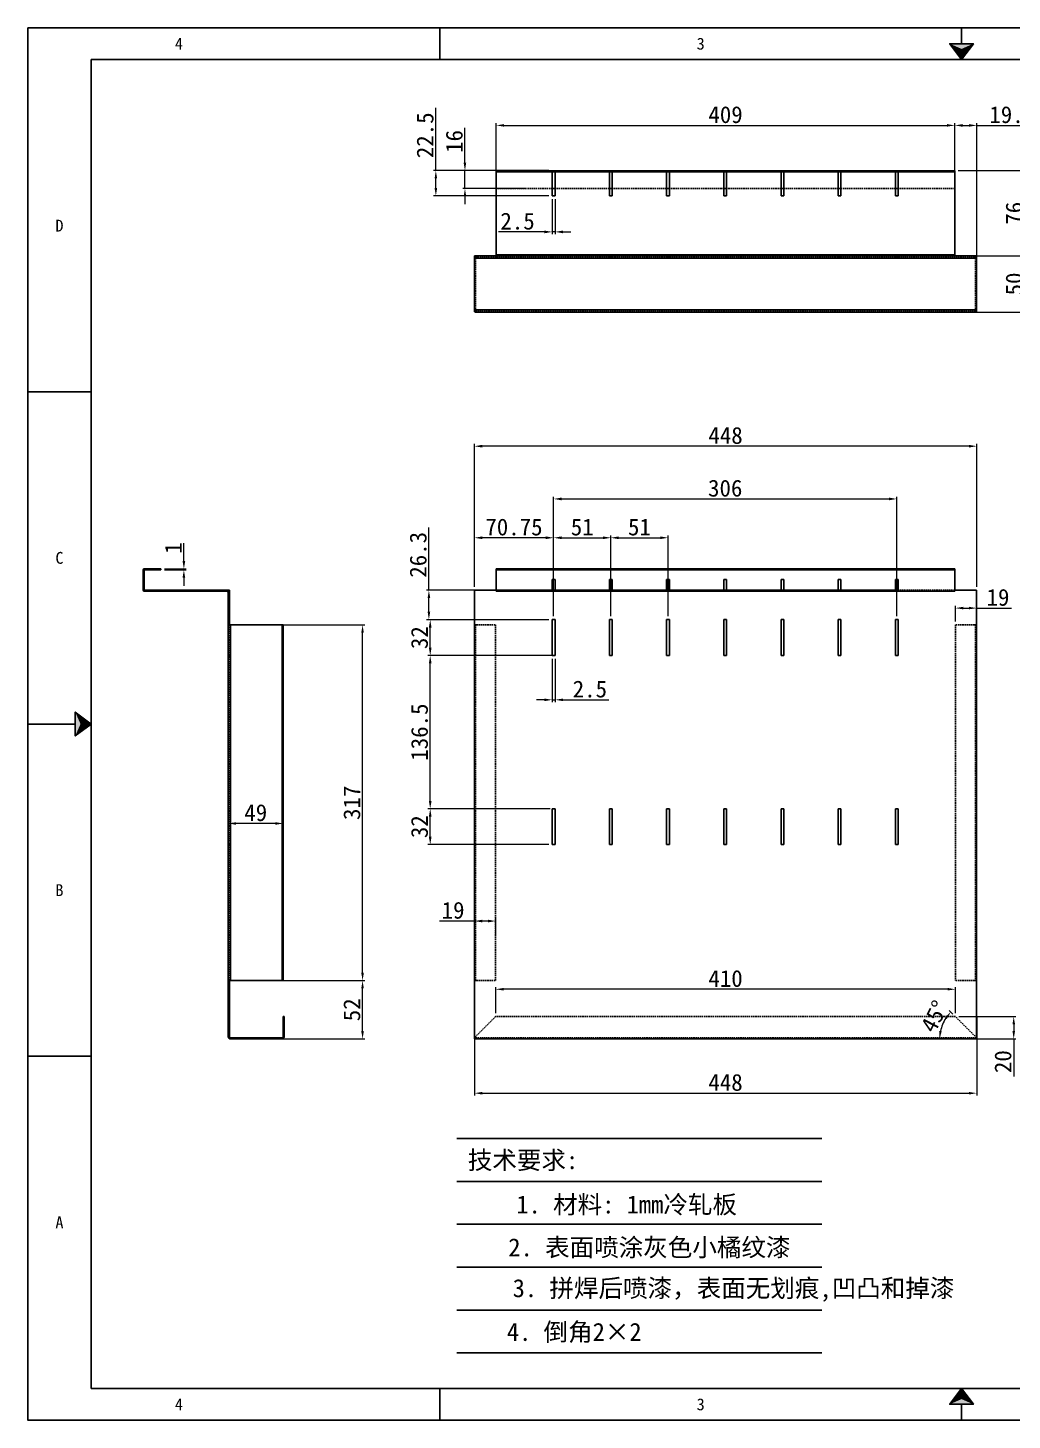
# Model space of a CAD drawing. Header units: millimetres. Extents: x 13106 to 40242, y 18888 to 28426.
# Drawn here: x 28563 to 29441, y 22128 to 23369 of the extents above; entities that cross this region are included whole.
import ezdxf
from ezdxf.enums import TextEntityAlignment as Align

# ---------------------------------------------------------------- set-up
doc = ezdxf.new("R2010")
doc.units = ezdxf.units.MM
doc.header["$PDSIZE"] = -1
doc.linetypes.add('DOT', pattern=[0.25, 0, -0.25])
doc.linetypes.add('HIDDEN', pattern=[1.905, 1.27, -0.635])
doc.layers.add('DEFAULT_2', color=8, linetype='HIDDEN')
doc.layers.add('print', color=30, linetype='Continuous')
doc.layers.add('dim', color=2, linetype='Continuous', lineweight=9)
doc.styles.add('Dartop', font='')
doc.styles.add('HZ', font='')
doc.styles.get('Dartop').set_extended_font_data('FangSong_GB2312')
doc.styles.get('HZ').set_extended_font_data('SimSun')
doc.dimstyles.new('3', dxfattribs={"dimtxt": 15, "dimasz": 7, "dimexe": 2, "dimexo": 3, "dimgap": 2, "dimtad": 1, "dimzin": 9, "dimdsep": 46, "dimtxsty": 'Standard', "dimcen": 1, "dimadec": 1, "dimazin": 2, "dimtfac": 0.5, "dimtmove": 0, "dimatfit": 3, "dimfxl": 0, "dimtolj": 1, "dimlwd": 9, "dimlwe": 9, "dimarcsym": 0})

# ---------------------------------------------------------------- blocks, each defined once
blk = doc.blocks.new('*D167')
at = {"layer": 'Defpoints', "color": 0, "lineweight": 9, "transparency": 16777216}
for p in [(29409.2, 22851.5), (29390.2, 22836.5), (29409.2, 22836.5)]:
    blk.add_point(p, dxfattribs=at)
at = {"layer": 'dim', "color": 0, "lineweight": 9, "transparency": 16777216}
for p, q in [((29390.2, 22839.5), (29390.2, 22853.5)), ((29397.2, 22851.5), (29402.2, 22851.5)), ((29409.2, 22839.5), (29409.2, 22853.5)), ((29409.2, 22851.5), (29440.2, 22851.5))]:
    blk.add_line(p, q, dxfattribs=at)
for points in [[(29397.2, 22852.7), (29397.2, 22850.4), (29390.2, 22851.5)], [(29402.2, 22852.7), (29402.2, 22850.4), (29409.2, 22851.5)]]:
    blk.add_solid(points, dxfattribs=at)
at = {"layer": 'dim', "color": 0, "lineweight": 9, "transparency": 16777216, "insert": (29428.2, 22861), "char_height": 15, "attachment_point": 5}
blk.add_mtext('\\A1;19', dxfattribs=at)
blk = doc.blocks.new('*D176')
at = {"layer": 'Defpoints', "color": 0, "lineweight": 9, "transparency": 16777216}
for p in [(29390.2, 22487.5), (29392.4, 22467.5), (29442.2, 22467.5)]:
    blk.add_point(p, dxfattribs=at)
at = {"layer": 'dim', "color": 0, "lineweight": 9, "transparency": 16777216}
for p, q in [((29393.2, 22487.5), (29444.2, 22487.5)), ((29442.2, 22480.5), (29442.2, 22474.5)), ((29395.4, 22467.5), (29444.2, 22467.5)), ((29442.2, 22467.5), (29442.2, 22434))]:
    blk.add_line(p, q, dxfattribs=at)
for points in [[(29441.1, 22480.5), (29443.4, 22480.5), (29442.2, 22487.5)], [(29441.1, 22474.5), (29443.4, 22474.5), (29442.2, 22467.5)]]:
    blk.add_solid(points, dxfattribs=at)
at = {"layer": 'dim', "color": 0, "lineweight": 9, "transparency": 16777216, "insert": (29432.7, 22447.3), "char_height": 15, "attachment_point": 5, "rotation": 90}
blk.add_mtext('\\A1;20', dxfattribs=at)
blk = doc.blocks.new('*D177')
at = {"layer": 'Defpoints', "color": 0, "lineweight": 9, "transparency": 16777216}
for p in [(28980.2, 22511.8), (28980.2, 22487.5), (29390.2, 22487.5)]:
    blk.add_point(p, dxfattribs=at)
at = {"layer": 'dim', "color": 0, "lineweight": 9, "transparency": 16777216}
for p, q in [((28980.2, 22490.5), (28980.2, 22513.8)), ((29383.2, 22511.8), (28987.2, 22511.8)), ((29390.2, 22490.5), (29390.2, 22513.8))]:
    blk.add_line(p, q, dxfattribs=at)
for points in [[(28987.2, 22513), (28987.2, 22510.7), (28980.2, 22511.8)], [(29383.2, 22513), (29383.2, 22510.7), (29390.2, 22511.8)]]:
    blk.add_solid(points, dxfattribs=at)
at = {"layer": 'dim', "color": 0, "lineweight": 9, "transparency": 16777216, "insert": (29185.2, 22521.3), "char_height": 15, "attachment_point": 5}
blk.add_mtext('\\A1;410', dxfattribs=at)
blk = doc.blocks.new('*D178')
at = {"layer": 'Defpoints', "color": 0, "lineweight": 9, "transparency": 16777216}
for p in [(29399.1, 23165.4), (29399.1, 23115.4), (29452.1, 23115.4)]:
    blk.add_point(p, dxfattribs=at)
at = {"layer": 'dim', "color": 0, "lineweight": 9, "transparency": 16777216}
for p, q in [((29402.1, 23165.4), (29454.1, 23165.4)), ((29452.1, 23158.4), (29452.1, 23122.4)), ((29402.1, 23115.4), (29454.1, 23115.4))]:
    blk.add_line(p, q, dxfattribs=at)
for points in [[(29450.9, 23158.4), (29453.3, 23158.4), (29452.1, 23165.4)], [(29450.9, 23122.4), (29453.3, 23122.4), (29452.1, 23115.4)]]:
    blk.add_solid(points, dxfattribs=at)
at = {"layer": 'dim', "color": 0, "lineweight": 9, "transparency": 16777216, "insert": (29442.6, 23140.4), "char_height": 15, "attachment_point": 5, "rotation": 90}
blk.add_mtext('\\A1;50', dxfattribs=at)
blk = doc.blocks.new('*D179')
at = {"layer": 'Defpoints', "color": 0, "lineweight": 9, "transparency": 16777216}
for p in [(29389.7, 23241.4), (29452.1, 23241.4), (29402.1, 23165.4)]:
    blk.add_point(p, dxfattribs=at)
at = {"layer": 'dim', "color": 0, "lineweight": 9, "transparency": 16777216}
for p, q in [((29392.7, 23241.4), (29454.1, 23241.4)), ((29452.1, 23172.4), (29452.1, 23234.4)), ((29405.1, 23165.4), (29454.1, 23165.4))]:
    blk.add_line(p, q, dxfattribs=at)
for points in [[(29450.9, 23234.4), (29453.3, 23234.4), (29452.1, 23241.4)], [(29450.9, 23172.4), (29453.3, 23172.4), (29452.1, 23165.4)]]:
    blk.add_solid(points, dxfattribs=at)
at = {"layer": 'dim', "color": 0, "lineweight": 9, "transparency": 16777216, "insert": (29442.6, 23203.4), "char_height": 15, "attachment_point": 5, "rotation": 90}
blk.add_mtext('\\A1;76', dxfattribs=at)
blk = doc.blocks.new('*D180')
at = {"layer": 'Defpoints', "color": 0, "lineweight": 9, "transparency": 16777216}
for p in [(28926.8, 23241.4), (29030.7, 23241.4), (29030.7, 23218.9)]:
    blk.add_point(p, dxfattribs=at)
at = {"layer": 'dim', "color": 0, "lineweight": 9, "transparency": 16777216}
for p, q in [((28926.8, 23241.4), (28926.8, 23297.4)), ((29027.7, 23241.4), (28924.8, 23241.4)), ((28926.8, 23225.9), (28926.8, 23234.4)), ((29027.7, 23218.9), (28924.8, 23218.9))]:
    blk.add_line(p, q, dxfattribs=at)
for points in [[(28925.7, 23234.4), (28928, 23234.4), (28926.8, 23241.4)], [(28925.7, 23225.9), (28928, 23225.9), (28926.8, 23218.9)]]:
    blk.add_solid(points, dxfattribs=at)
at = {"layer": 'dim', "color": 0, "lineweight": 9, "transparency": 16777216, "insert": (28917.3, 23272.9), "char_height": 15, "attachment_point": 5, "rotation": 90}
blk.add_mtext('\\A1;22.5', dxfattribs=at)
blk = doc.blocks.new('*D181')
at = {"layer": 'Defpoints', "color": 0, "lineweight": 9, "transparency": 16777216}
for p in [(28961.2, 22490.9), (29409.2, 22490.9), (29409.2, 22419.2)]:
    blk.add_point(p, dxfattribs=at)
at = {"layer": 'dim', "color": 0, "lineweight": 9, "transparency": 16777216}
for p, q in [((28961.2, 22487.9), (28961.2, 22417.2)), ((29409.2, 22487.9), (29409.2, 22417.2)), ((28968.2, 22419.2), (29402.2, 22419.2))]:
    blk.add_line(p, q, dxfattribs=at)
for points in [[(28968.2, 22420.3), (28968.2, 22418), (28961.2, 22419.2)], [(29402.2, 22420.3), (29402.2, 22418), (29409.2, 22419.2)]]:
    blk.add_solid(points, dxfattribs=at)
at = {"layer": 'dim', "color": 0, "lineweight": 9, "transparency": 16777216, "insert": (29185.2, 22428.7), "char_height": 15, "attachment_point": 5}
blk.add_mtext('\\A1;448', dxfattribs=at)
blk = doc.blocks.new('*D182')
at = {"layer": 'Defpoints', "color": 0, "lineweight": 9, "transparency": 16777216}
for p in [(28961.2, 22914.2), (28961.2, 22867.5), (29031.9, 22841.2)]:
    blk.add_point(p, dxfattribs=at)
at = {"layer": 'dim', "color": 0, "lineweight": 9, "transparency": 16777216}
for p, q in [((28961.2, 22870.5), (28961.2, 22916.2)), ((29024.9, 22914.2), (28968.2, 22914.2)), ((29031.9, 22844.2), (29031.9, 22916.2))]:
    blk.add_line(p, q, dxfattribs=at)
for points in [[(28968.2, 22915.4), (28968.2, 22913), (28961.2, 22914.2)], [(29024.9, 22915.4), (29024.9, 22913), (29031.9, 22914.2)]]:
    blk.add_solid(points, dxfattribs=at)
at = {"layer": 'dim', "color": 0, "lineweight": 9, "transparency": 16777216, "insert": (28996.5, 22923.7), "char_height": 15, "attachment_point": 5}
blk.add_mtext('\\A1;70.75', dxfattribs=at)
blk = doc.blocks.new('*D183')
at = {"layer": 'Defpoints', "color": 0, "lineweight": 9, "transparency": 16777216}
for p in [(29389.7, 23281.7), (28980.7, 23195.9), (29389.7, 23195.9)]:
    blk.add_point(p, dxfattribs=at)
at = {"layer": 'dim', "color": 0, "lineweight": 9, "transparency": 16777216}
for p, q in [((28980.7, 23198.9), (28980.7, 23283.7)), ((28987.7, 23281.7), (29382.7, 23281.7)), ((29389.7, 23198.9), (29389.7, 23283.7))]:
    blk.add_line(p, q, dxfattribs=at)
for points in [[(28987.7, 23282.9), (28987.7, 23280.6), (28980.7, 23281.7)], [(29382.7, 23282.9), (29382.7, 23280.6), (29389.7, 23281.7)]]:
    blk.add_solid(points, dxfattribs=at)
at = {"layer": 'dim', "color": 0, "lineweight": 9, "transparency": 16777216, "insert": (29185.2, 23291.2), "char_height": 15, "attachment_point": 5}
blk.add_mtext('\\A1;409', dxfattribs=at)
blk = doc.blocks.new('*D184')
at = {"layer": 'Defpoints', "color": 0, "lineweight": 9, "transparency": 16777216}
for p in [(29389.7, 23281.7), (29389.7, 23259), (29409.2, 23160.7)]:
    blk.add_point(p, dxfattribs=at)
at = {"layer": 'dim', "color": 0, "lineweight": 9, "transparency": 16777216}
for p, q in [((29389.7, 23262), (29389.7, 23283.7)), ((29396.7, 23281.7), (29402.2, 23281.7)), ((29409.2, 23163.7), (29409.2, 23283.7)), ((29409.2, 23281.7), (29462.9, 23281.7))]:
    blk.add_line(p, q, dxfattribs=at)
for points in [[(29396.7, 23282.9), (29396.7, 23280.5), (29389.7, 23281.7)], [(29402.2, 23282.9), (29402.2, 23280.5), (29409.2, 23281.7)]]:
    blk.add_solid(points, dxfattribs=at)
at = {"layer": 'dim', "color": 0, "lineweight": 9, "transparency": 16777216, "insert": (29440.9, 23291.2), "char_height": 15, "attachment_point": 5}
blk.add_mtext('\\A1;19.5', dxfattribs=at)
blk = doc.blocks.new('*D185')
at = {"layer": 'Defpoints', "color": 0, "lineweight": 9, "transparency": 16777216}
for p in [(29082.9, 22914.2), (29031.9, 22894.3), (29082.9, 22841.2)]:
    blk.add_point(p, dxfattribs=at)
at = {"layer": 'dim', "color": 0, "lineweight": 9, "transparency": 16777216}
for p, q in [((29031.9, 22897.3), (29031.9, 22916.2)), ((29038.9, 22914.2), (29075.9, 22914.2)), ((29082.9, 22844.2), (29082.9, 22916.2))]:
    blk.add_line(p, q, dxfattribs=at)
for points in [[(29038.9, 22915.4), (29038.9, 22913), (29031.9, 22914.2)], [(29075.9, 22915.4), (29075.9, 22913), (29082.9, 22914.2)]]:
    blk.add_solid(points, dxfattribs=at)
at = {"layer": 'dim', "color": 0, "lineweight": 9, "transparency": 16777216, "insert": (29057.4, 22923.7), "char_height": 15, "attachment_point": 5}
blk.add_mtext('\\A1;51', dxfattribs=at)
blk = doc.blocks.new('*D186')
at = {"layer": 'Defpoints', "color": 0, "lineweight": 9, "transparency": 16777216}
for p in [(29133.9, 22914.2), (29082.9, 22897.1), (29133.9, 22841.2)]:
    blk.add_point(p, dxfattribs=at)
at = {"layer": 'dim', "color": 0, "lineweight": 9, "transparency": 16777216}
for p, q in [((29082.9, 22900.1), (29082.9, 22916.2)), ((29089.9, 22914.2), (29126.9, 22914.2)), ((29133.9, 22844.2), (29133.9, 22916.2))]:
    blk.add_line(p, q, dxfattribs=at)
for points in [[(29089.9, 22915.4), (29089.9, 22913), (29082.9, 22914.2)], [(29126.9, 22915.4), (29126.9, 22913), (29133.9, 22914.2)]]:
    blk.add_solid(points, dxfattribs=at)
at = {"layer": 'dim', "color": 0, "lineweight": 9, "transparency": 16777216, "insert": (29108.4, 22923.7), "char_height": 15, "attachment_point": 5}
blk.add_mtext('\\A1;51', dxfattribs=at)
blk = doc.blocks.new('*D187')
at = {"layer": 'Defpoints', "color": 0, "lineweight": 9, "transparency": 16777216}
for p in [(29337.9, 22948.8), (29031.9, 22844.2), (29337.9, 22841.2)]:
    blk.add_point(p, dxfattribs=at)
at = {"layer": 'dim', "color": 0, "lineweight": 9, "transparency": 16777216}
for p, q in [((29031.9, 22847.2), (29031.9, 22950.8)), ((29038.9, 22948.8), (29330.9, 22948.8)), ((29337.9, 22844.2), (29337.9, 22950.8))]:
    blk.add_line(p, q, dxfattribs=at)
for points in [[(29038.9, 22950), (29038.9, 22947.6), (29031.9, 22948.8)], [(29330.9, 22950), (29330.9, 22947.6), (29337.9, 22948.8)]]:
    blk.add_solid(points, dxfattribs=at)
at = {"layer": 'dim', "color": 0, "lineweight": 9, "transparency": 16777216, "insert": (29184.9, 22958.3), "char_height": 15, "attachment_point": 5}
blk.add_mtext('\\A1;306', dxfattribs=at)
blk = doc.blocks.new('*D188')
at = {"layer": 'Defpoints', "color": 0, "lineweight": 9, "transparency": 16777216}
for p in [(28921.8, 22841.2), (29030.7, 22841.2), (29030.7, 22809.2)]:
    blk.add_point(p, dxfattribs=at)
at = {"layer": 'dim', "color": 0, "lineweight": 9, "transparency": 16777216}
for p, q in [((29027.7, 22841.2), (28919.8, 22841.2)), ((28921.8, 22816.2), (28921.8, 22834.2)), ((29027.7, 22809.2), (28919.8, 22809.2))]:
    blk.add_line(p, q, dxfattribs=at)
for points in [[(28920.6, 22834.2), (28923, 22834.2), (28921.8, 22841.2)], [(28920.6, 22816.2), (28923, 22816.2), (28921.8, 22809.2)]]:
    blk.add_solid(points, dxfattribs=at)
at = {"layer": 'dim', "color": 0, "lineweight": 9, "transparency": 16777216, "insert": (28912.3, 22825.2), "char_height": 15, "attachment_point": 5, "rotation": 90}
blk.add_mtext('\\A1;32', dxfattribs=at)
blk = doc.blocks.new('*D189')
at = {"layer": 'Defpoints', "color": 0, "lineweight": 9, "transparency": 16777216}
for p in [(28921.8, 22809.2), (29033.2, 22809.2), (29031.9, 22672.7)]:
    blk.add_point(p, dxfattribs=at)
at = {"layer": 'dim', "color": 0, "lineweight": 9, "transparency": 16777216}
for p, q in [((29030.2, 22809.2), (28919.8, 22809.2)), ((28921.8, 22679.7), (28921.8, 22802.2)), ((29028.9, 22672.7), (28919.8, 22672.7))]:
    blk.add_line(p, q, dxfattribs=at)
for points in [[(28920.6, 22802.2), (28923, 22802.2), (28921.8, 22809.2)], [(28920.6, 22679.7), (28923, 22679.7), (28921.8, 22672.7)]]:
    blk.add_solid(points, dxfattribs=at)
at = {"layer": 'dim', "color": 0, "lineweight": 9, "transparency": 16777216, "insert": (28912.3, 22741), "char_height": 15, "attachment_point": 5, "rotation": 90}
blk.add_mtext('\\A1;136.5', dxfattribs=at)
blk = doc.blocks.new('*D190')
at = {"layer": 'Defpoints', "color": 0, "lineweight": 9, "transparency": 16777216}
for p in [(28921.8, 22672.7), (29030.7, 22672.7), (29030.7, 22640.7)]:
    blk.add_point(p, dxfattribs=at)
at = {"layer": 'dim', "color": 0, "lineweight": 9, "transparency": 16777216}
for p, q in [((29027.7, 22672.7), (28919.8, 22672.7)), ((28921.8, 22647.7), (28921.8, 22665.7)), ((29027.7, 22640.7), (28919.8, 22640.7))]:
    blk.add_line(p, q, dxfattribs=at)
for points in [[(28920.6, 22665.7), (28923, 22665.7), (28921.8, 22672.7)], [(28920.6, 22647.7), (28923, 22647.7), (28921.8, 22640.7)]]:
    blk.add_solid(points, dxfattribs=at)
at = {"layer": 'dim', "color": 0, "lineweight": 9, "transparency": 16777216, "insert": (28912.3, 22656.7), "char_height": 15, "attachment_point": 5, "rotation": 90}
blk.add_mtext('\\A1;32', dxfattribs=at)
blk = doc.blocks.new('*D191')
at = {"layer": 'Defpoints', "color": 0, "lineweight": 9, "transparency": 16777216}
for p in [(28920.6, 22867.5), (28966.5, 22867.5), (28961.2, 22841.2)]:
    blk.add_point(p, dxfattribs=at)
at = {"layer": 'dim', "color": 0, "lineweight": 9, "transparency": 16777216}
for p, q in [((28920.6, 22867.5), (28920.6, 22923.5)), ((28963.5, 22867.5), (28918.6, 22867.5)), ((28920.6, 22848.2), (28920.6, 22860.5)), ((28958.2, 22841.2), (28918.6, 22841.2))]:
    blk.add_line(p, q, dxfattribs=at)
for points in [[(28919.5, 22860.5), (28921.8, 22860.5), (28920.6, 22867.5)], [(28919.5, 22848.2), (28921.8, 22848.2), (28920.6, 22841.2)]]:
    blk.add_solid(points, dxfattribs=at)
at = {"layer": 'dim', "color": 0, "lineweight": 9, "transparency": 16777216, "insert": (28911.1, 22899), "char_height": 15, "attachment_point": 5, "rotation": 90}
blk.add_mtext('\\A1;26.3', dxfattribs=at)
blk = doc.blocks.new('*D192')
at = {"layer": 'Defpoints', "color": 0, "lineweight": 9, "transparency": 16777216}
for p in [(29030.7, 23218.9), (29033.2, 23218.9), (29030.7, 23186.8)]:
    blk.add_point(p, dxfattribs=at)
at = {"layer": 'dim', "color": 0, "lineweight": 9, "transparency": 16777216}
for p, q in [((29030.7, 23215.9), (29030.7, 23184.8)), ((29033.2, 23215.9), (29033.2, 23184.8)), ((29023.7, 23186.8), (28982.7, 23186.8)), ((29033.2, 23186.8), (29030.7, 23186.8)), ((29040.2, 23186.8), (29047.2, 23186.8))]:
    blk.add_line(p, q, dxfattribs=at)
for points in [[(29023.7, 23188), (29023.7, 23185.6), (29030.7, 23186.8)], [(29040.2, 23188), (29040.2, 23185.6), (29033.2, 23186.8)]]:
    blk.add_solid(points, dxfattribs=at)
at = {"layer": 'dim', "color": 0, "lineweight": 9, "transparency": 16777216, "insert": (28999.7, 23196.3), "char_height": 15, "attachment_point": 5}
blk.add_mtext('\\A1;2.5', dxfattribs=at)
blk = doc.blocks.new('*D194')
at = {"layer": 'Defpoints', "color": 0, "lineweight": 9, "transparency": 16777216}
for p in [(29030.7, 22809.2), (29033.2, 22809.2), (29033.2, 22769.8)]:
    blk.add_point(p, dxfattribs=at)
at = {"layer": 'dim', "color": 0, "lineweight": 9, "transparency": 16777216}
for p, q in [((29030.7, 22806.2), (29030.7, 22767.8)), ((29033.2, 22806.2), (29033.2, 22767.8)), ((29023.7, 22769.8), (29016.7, 22769.8)), ((29030.7, 22769.8), (29033.2, 22769.8)), ((29040.2, 22769.8), (29081.2, 22769.8))]:
    blk.add_line(p, q, dxfattribs=at)
for points in [[(29023.7, 22770.9), (29023.7, 22768.6), (29030.7, 22769.8)], [(29040.2, 22770.9), (29040.2, 22768.6), (29033.2, 22769.8)]]:
    blk.add_solid(points, dxfattribs=at)
at = {"layer": 'dim', "color": 0, "lineweight": 9, "transparency": 16777216, "insert": (29064.2, 22779.3), "char_height": 15, "attachment_point": 5}
blk.add_mtext('\\A1;2.5', dxfattribs=at)
blk = doc.blocks.new('*D195')
at = {"layer": 'Defpoints', "color": 0, "lineweight": 9, "transparency": 16777216}
for p in [(28952.8, 23241.4), (29009.8, 23241.4), (29009.8, 23225.4)]:
    blk.add_point(p, dxfattribs=at)
at = {"layer": 'dim', "color": 0, "lineweight": 9, "transparency": 16777216}
for p, q in [((28952.8, 23248.4), (28952.8, 23279.4)), ((29006.8, 23241.4), (28950.8, 23241.4)), ((28952.8, 23225.4), (28952.8, 23241.4)), ((29006.8, 23225.4), (28950.8, 23225.4)), ((28952.8, 23218.4), (28952.8, 23211.4))]:
    blk.add_line(p, q, dxfattribs=at)
for points in [[(28951.6, 23248.4), (28953.9, 23248.4), (28952.8, 23241.4)], [(28951.6, 23218.4), (28953.9, 23218.4), (28952.8, 23225.4)]]:
    blk.add_solid(points, dxfattribs=at)
at = {"layer": 'dim', "color": 0, "lineweight": 9, "transparency": 16777216, "insert": (28943.3, 23267.4), "char_height": 15, "attachment_point": 5, "rotation": 90}
blk.add_mtext('\\A1;16', dxfattribs=at)
blk = doc.blocks.new('*D196')
at = {"layer": 'Defpoints', "color": 0, "lineweight": 9, "transparency": 16777216}
for p in [(28961.2, 22995.8), (28961.2, 22867.5), (29409.2, 22867.5)]:
    blk.add_point(p, dxfattribs=at)
at = {"layer": 'dim', "color": 0, "lineweight": 9, "transparency": 16777216}
for p, q in [((28961.2, 22870.5), (28961.2, 22997.8)), ((29402.2, 22995.8), (28968.2, 22995.8)), ((29409.2, 22870.5), (29409.2, 22997.8))]:
    blk.add_line(p, q, dxfattribs=at)
for points in [[(28968.2, 22997), (28968.2, 22994.6), (28961.2, 22995.8)], [(29402.2, 22997), (29402.2, 22994.6), (29409.2, 22995.8)]]:
    blk.add_solid(points, dxfattribs=at)
at = {"layer": 'dim', "color": 0, "lineweight": 9, "transparency": 16777216, "insert": (29185.2, 23005.3), "char_height": 15, "attachment_point": 5}
blk.add_mtext('\\A1;448', dxfattribs=at)
blk = doc.blocks.new('*D197')
at = {"layer": 'Defpoints', "color": 0, "lineweight": 9, "transparency": 16777216}
for p in [(28961.2, 22572.6), (28961.2, 22556.5), (28980.2, 22556.5)]:
    blk.add_point(p, dxfattribs=at)
at = {"layer": 'dim', "color": 0, "lineweight": 9, "transparency": 16777216}
for p, q in [((28961.2, 22572.6), (28930.2, 22572.6)), ((28961.2, 22559.5), (28961.2, 22574.6)), ((28973.2, 22572.6), (28968.2, 22572.6)), ((28980.2, 22559.5), (28980.2, 22574.6))]:
    blk.add_line(p, q, dxfattribs=at)
for points in [[(28968.2, 22573.8), (28968.2, 22571.4), (28961.2, 22572.6)], [(28973.2, 22573.8), (28973.2, 22571.4), (28980.2, 22572.6)]]:
    blk.add_solid(points, dxfattribs=at)
at = {"layer": 'dim', "color": 0, "lineweight": 9, "transparency": 16777216, "insert": (28942.2, 22582.1), "char_height": 15, "attachment_point": 5}
blk.add_mtext('\\A1;19', dxfattribs=at)
blk = doc.blocks.new('*D198')
at = {"layer": 'Defpoints', "color": 0, "lineweight": 9, "transparency": 16777216}
for p in [(29390.2, 22487.5), (29377.3, 22476.3), (28961.2, 22467.5), (29409.2, 22468.5), (29409.2, 22467.5)]:
    blk.add_point(p, dxfattribs=at)
at = {"layer": 'dim', "color": 0, "lineweight": 9, "transparency": 16777216}
blk.add_line((29388, 22489.7), (29384.7, 22493), dxfattribs=at)
blk.add_arc((29410.2, 22467.5), 34, 146.8136, 168.1864, dxfattribs=at)
for points in [[(29380.8, 22486.9), (29382.6, 22485.4), (29386.1, 22491.6)], [(29378, 22474.4), (29375.7, 22474.6), (29376.1, 22467.5)]]:
    blk.add_solid(points, dxfattribs=at)
at = {"layer": 'dim', "color": 0, "lineweight": 9, "transparency": 16777216, "insert": (29371.5, 22487.6), "char_height": 15, "attachment_point": 5, "rotation": 62.551}
blk.add_mtext('\\A1;45°', dxfattribs=at)
blk = doc.blocks.new('*D199')
at = {"layer": 'Defpoints', "color": 0, "lineweight": 9, "transparency": 16777216}
for p in [(28741.7, 22659.6), (28790.7, 22639.9), (28741.7, 22630.2)]:
    blk.add_point(p, dxfattribs=at)
at = {"layer": 'dim', "color": 0, "lineweight": 9, "transparency": 16777216}
for p, q in [((28741.7, 22633.2), (28741.7, 22661.6)), ((28783.7, 22659.6), (28748.7, 22659.6)), ((28790.7, 22642.9), (28790.7, 22661.6))]:
    blk.add_line(p, q, dxfattribs=at)
for points in [[(28748.7, 22660.7), (28748.7, 22658.4), (28741.7, 22659.6)], [(28783.7, 22660.7), (28783.7, 22658.4), (28790.7, 22659.6)]]:
    blk.add_solid(points, dxfattribs=at)
at = {"layer": 'dim', "color": 0, "lineweight": 9, "transparency": 16777216, "insert": (28766.2, 22669.1), "char_height": 15, "attachment_point": 5}
blk.add_mtext('\\A1;49', dxfattribs=at)
blk = doc.blocks.new('*D200')
at = {"layer": 'Defpoints', "color": 0, "lineweight": 9, "transparency": 16777216}
for p in [(28769.2, 22519.5), (28861.5, 22519.5), (28769.2, 22467.5)]:
    blk.add_point(p, dxfattribs=at)
at = {"layer": 'dim', "color": 0, "lineweight": 9, "transparency": 16777216}
for p, q in [((28772.2, 22519.5), (28863.5, 22519.5)), ((28861.5, 22474.5), (28861.5, 22512.5)), ((28772.2, 22467.5), (28863.5, 22467.5))]:
    blk.add_line(p, q, dxfattribs=at)
for points in [[(28860.3, 22512.5), (28862.6, 22512.5), (28861.5, 22519.5)], [(28860.3, 22474.5), (28862.6, 22474.5), (28861.5, 22467.5)]]:
    blk.add_solid(points, dxfattribs=at)
at = {"layer": 'dim', "color": 0, "lineweight": 9, "transparency": 16777216, "insert": (28852, 22493.5), "char_height": 15, "attachment_point": 5, "rotation": 90}
blk.add_mtext('\\A1;52', dxfattribs=at)
blk = doc.blocks.new('*D201')
at = {"layer": 'Defpoints', "color": 0, "lineweight": 9, "transparency": 16777216}
for p in [(28766.7, 22836.5), (28861.5, 22836.5), (28834.6, 22519.5)]:
    blk.add_point(p, dxfattribs=at)
at = {"layer": 'dim', "color": 0, "lineweight": 9, "transparency": 16777216}
for p, q in [((28769.7, 22836.5), (28863.5, 22836.5)), ((28861.5, 22526.5), (28861.5, 22829.5)), ((28837.6, 22519.5), (28863.5, 22519.5))]:
    blk.add_line(p, q, dxfattribs=at)
for points in [[(28860.3, 22829.5), (28862.6, 22829.5), (28861.5, 22836.5)], [(28860.3, 22526.5), (28862.6, 22526.5), (28861.5, 22519.5)]]:
    blk.add_solid(points, dxfattribs=at)
at = {"layer": 'dim', "color": 0, "lineweight": 9, "transparency": 16777216, "insert": (28852, 22678), "char_height": 15, "attachment_point": 5, "rotation": 90}
blk.add_mtext('\\A1;317', dxfattribs=at)
blk = doc.blocks.new('*U107')
at = {"color": 254, "linetype": 'Continuous', "extrusion": (0, 0, -1)}
for points in [[(-17, 0.333), (-16.812, 0.25), (-17, 0.5)], [(-17, 0.333), (-17, 0.5), (-17.188, 0.25)], [(-17, 0.333), (-17.188, 0.25), (-16.812, 0.25)]]:
    blk.add_solid(points, dxfattribs=at)
blk = doc.blocks.new('*U108')
at = {"color": 254, "linetype": 'Continuous'}
for points in [[(17, 21.667), (17.188, 21.75), (16.812, 21.75)], [(17, 21.667), (16.812, 21.75), (17, 21.5)], [(17, 21.667), (17, 21.5), (17.188, 21.75)]]:
    blk.add_solid(points, dxfattribs=at)
blk = doc.blocks.new('*U105')
at = {"color": 254, "linetype": 'Continuous', "extrusion": (0, 0, -1)}
for points in [[(-0.833, 11), (-0.75, 10.812), (-0.75, 11.188)], [(-0.833, 11), (-0.75, 11.188), (-1, 11)], [(-0.833, 11), (-1, 11), (-0.75, 10.812)]]:
    blk.add_solid(points, dxfattribs=at)
blk = doc.blocks.new('*D290')
at = {"layer": 'Defpoints', "color": 0, "lineweight": 9, "transparency": 16777216}
for p in [(28681.7, 22886.5), (28681.7, 22885.5), (28702.1, 22886.5)]:
    blk.add_point(p, dxfattribs=at)
at = {"layer": 'dim', "color": 0, "lineweight": 9, "transparency": 16777216}
for p, q in [((28702.1, 22893.5), (28702.1, 22909.5)), ((28684.7, 22886.5), (28704.1, 22886.5)), ((28684.7, 22885.5), (28704.1, 22885.5)), ((28702.1, 22885.5), (28702.1, 22886.5)), ((28702.1, 22878.5), (28702.1, 22871.5))]:
    blk.add_line(p, q, dxfattribs=at)
for points in [[(28700.9, 22893.5), (28703.3, 22893.5), (28702.1, 22886.5)], [(28700.9, 22878.5), (28703.3, 22878.5), (28702.1, 22885.5)]]:
    blk.add_solid(points, dxfattribs=at)
at = {"layer": 'dim', "color": 0, "lineweight": 9, "transparency": 16777216, "insert": (28692.6, 22905), "char_height": 15, "attachment_point": 5, "rotation": 90}
blk.add_mtext('\\A1;1', dxfattribs=at)

msp = doc.modelspace()

# ---------------------------------------------------------------- linework, layer by layer
at = {"color": 0, "linetype": 'DOT'}
for p, q in [((28562.917, 23368.66), (30326.338, 23368.66)), ((28562.917, 22155.99), (28562.917, 23340.459)), ((30326.338, 22127.788), (28562.917, 22127.788))]:
    msp.add_line(p, q, dxfattribs=at)
at = {"color": 0}
for p, q in [((28562.917, 23368.66), (28562.917, 23340.459)), ((28562.917, 23368.66), (28562.917, 23368.66)), ((28930.357, 23340.459), (28930.357, 23368.66)), ((29395.684, 23354.56), (29395.684, 23368.66)), ((28619.321, 22155.99), (28619.321, 23340.459)), ((28619.321, 23340.459), (30298.136, 23340.459)), ((28619.321, 23044.342), (28562.917, 23044.342)), ((28605.22, 22748.224), (28562.917, 22748.224)), ((28619.321, 22452.107), (28562.917, 22452.107)), ((28562.917, 22155.99), (28562.917, 22127.788)), ((30298.136, 22155.99), (28619.321, 22155.99)), ((28930.357, 22127.788), (28930.357, 22155.99)), ((29395.684, 22141.889), (29395.684, 22127.788)), ((28562.917, 22127.788), (28562.917, 22127.788))]:
    msp.add_line(p, q, dxfattribs=at)
at = {"color": 3, "linetype": 'Continuous'}
for p, q in [((28980.659, 23165.361), (28980.659, 23241.361)), ((28980.659, 23241.361), (29389.659, 23241.361)), ((29030.659, 23240.345), (28980.659, 23240.345)), ((29030.659, 23218.861), (29030.659, 23241.361)), ((29033.159, 23218.861), (29033.159, 23241.361)), ((29081.659, 23240.345), (29033.159, 23240.345)), ((29081.659, 23218.861), (29081.659, 23241.361)), ((29084.159, 23218.861), (29084.159, 23241.361)), ((29132.659, 23240.345), (29084.159, 23240.345)), ((29132.659, 23218.861), (29132.659, 23241.361)), ((29135.159, 23218.861), (29135.159, 23241.361)), ((29183.659, 23240.345), (29135.159, 23240.345)), ((29183.659, 23218.861), (29183.659, 23241.361)), ((29186.159, 23218.861), (29186.159, 23241.361)), ((29234.659, 23240.345), (29186.159, 23240.345)), ((29234.659, 23218.861), (29234.659, 23241.361)), ((29237.159, 23218.861), (29237.159, 23241.361)), ((29285.659, 23240.345), (29237.159, 23240.345)), ((29285.659, 23218.861), (29285.659, 23241.361)), ((29288.159, 23218.861), (29288.159, 23241.361)), ((29336.659, 23240.345), (29288.159, 23240.345)), ((29336.659, 23218.861), (29336.659, 23241.361)), ((29339.159, 23218.861), (29339.159, 23241.361)), ((29389.659, 23240.345), (29339.159, 23240.345)), ((29389.659, 23165.361), (29389.659, 23241.361)), ((29030.659, 23218.861), (29033.159, 23218.861)), ((29081.659, 23218.861), (29084.159, 23218.861)), ((29132.659, 23218.861), (29135.159, 23218.861)), ((29183.659, 23218.861), (29186.159, 23218.861)), ((29234.659, 23218.861), (29237.159, 23218.861)), ((29285.659, 23218.861), (29288.159, 23218.861)), ((29336.659, 23218.861), (29339.159, 23218.861)), ((28961.159, 23165.361), (28961.159, 23115.629)), ((29409.159, 23165.361), (28961.159, 23165.361)), ((29409.159, 23163.361), (28961.159, 23163.361)), ((29389.659, 23166.361), (28980.659, 23166.361)), ((29409.159, 23165.361), (29409.159, 23115.629)), ((29409.159, 23117.361), (28961.159, 23117.361)), ((29408.159, 23115.361), (28962.159, 23115.361)), ((28665.669, 22867.554), (28665.669, 22885.523)), ((28666.685, 22886.538), (28681.669, 22886.538)), ((28980.659, 22866.538), (28980.659, 22886.538)), ((29389.659, 22886.538), (28980.659, 22886.538)), ((29389.659, 22885.523), (28980.659, 22885.523)), ((29389.659, 22866.538), (29389.659, 22886.538)), ((29030.659, 22866.538), (29030.659, 22877.038)), ((29030.659, 22877.038), (29033.159, 22877.038)), ((29033.159, 22866.538), (29033.159, 22877.038)), ((29081.659, 22866.538), (29081.659, 22877.038)), ((29081.659, 22877.038), (29084.159, 22877.038)), ((29084.159, 22866.538), (29084.159, 22877.038)), ((29132.659, 22866.538), (29132.659, 22877.038)), ((29132.659, 22877.038), (29135.159, 22877.038)), ((29135.159, 22866.538), (29135.159, 22877.038)), ((29183.659, 22866.538), (29183.659, 22877.038)), ((29183.659, 22877.038), (29186.159, 22877.038)), ((29186.159, 22866.538), (29186.159, 22877.038)), ((29234.659, 22866.538), (29234.659, 22877.038)), ((29234.659, 22877.038), (29237.159, 22877.038)), ((29237.159, 22866.538), (29237.159, 22877.038)), ((29285.659, 22866.538), (29285.659, 22877.038)), ((29285.659, 22877.038), (29288.159, 22877.038)), ((29288.159, 22866.538), (29288.159, 22877.038)), ((29336.659, 22866.538), (29336.659, 22877.038)), ((29336.659, 22877.038), (29339.159, 22877.038)), ((29339.159, 22866.538), (29339.159, 22877.038)), ((28740.669, 22866.538), (28666.685, 22866.538)), ((28741.669, 22469.538), (28741.669, 22867.538)), ((28961.159, 22467.538), (28961.159, 22867.538)), ((28961.159, 22867.538), (28980.659, 22867.538)), ((29030.659, 22867.554), (28980.659, 22867.554)), ((28980.659, 22866.538), (29389.659, 22866.538)), ((29081.659, 22867.554), (29033.159, 22867.554)), ((29132.659, 22867.554), (29084.159, 22867.554)), ((29183.659, 22867.554), (29135.159, 22867.554)), ((29234.659, 22867.554), (29186.159, 22867.554)), ((29285.659, 22867.554), (29237.159, 22867.554)), ((29336.659, 22867.554), (29288.159, 22867.554)), ((29389.659, 22867.538), (29409.159, 22867.538)), ((29409.159, 22467.538), (29409.159, 22867.538)), ((28742.669, 22836.538), (28790.669, 22836.538)), ((28743.669, 22836.538), (28743.669, 22519.538)), ((28789.644, 22836.538), (28789.644, 22519.538)), ((28790.669, 22836.538), (28790.669, 22519.538)), ((28963.159, 22836.538), (28961.159, 22836.538)), ((29030.659, 22809.238), (29030.659, 22841.238)), ((29030.659, 22841.238), (29033.159, 22841.238)), ((29033.159, 22841.238), (29033.159, 22809.238)), ((29081.659, 22809.238), (29081.659, 22841.238)), ((29081.659, 22841.238), (29084.159, 22841.238)), ((29084.159, 22841.238), (29084.159, 22809.238)), ((29132.659, 22809.238), (29132.659, 22841.238)), ((29132.659, 22841.238), (29135.159, 22841.238)), ((29135.159, 22841.238), (29135.159, 22809.238)), ((29183.659, 22809.238), (29183.659, 22841.238)), ((29183.659, 22841.238), (29186.159, 22841.238)), ((29186.159, 22841.238), (29186.159, 22809.238)), ((29234.659, 22809.238), (29234.659, 22841.238)), ((29234.659, 22841.238), (29237.159, 22841.238)), ((29237.159, 22841.238), (29237.159, 22809.238)), ((29285.659, 22809.238), (29285.659, 22841.238)), ((29285.659, 22841.238), (29288.159, 22841.238)), ((29288.159, 22841.238), (29288.159, 22809.238)), ((29336.659, 22809.238), (29336.659, 22841.238)), ((29336.659, 22841.238), (29339.159, 22841.238)), ((29339.159, 22841.238), (29339.159, 22809.238)), ((29407.159, 22836.538), (29409.159, 22836.538)), ((29033.159, 22809.238), (29030.659, 22809.238)), ((29084.159, 22809.238), (29081.659, 22809.238)), ((29135.159, 22809.238), (29132.659, 22809.238)), ((29186.159, 22809.238), (29183.659, 22809.238)), ((29237.159, 22809.238), (29234.659, 22809.238)), ((29288.159, 22809.238), (29285.659, 22809.238)), ((29339.159, 22809.238), (29336.659, 22809.238)), ((29030.659, 22640.738), (29030.659, 22672.738)), ((29030.659, 22672.738), (29033.159, 22672.738)), ((29033.159, 22672.738), (29033.159, 22640.738)), ((29081.659, 22640.738), (29081.659, 22672.738)), ((29081.659, 22672.738), (29084.159, 22672.738)), ((29084.159, 22672.738), (29084.159, 22640.738)), ((29132.659, 22640.738), (29132.659, 22672.738)), ((29132.659, 22672.738), (29135.159, 22672.738)), ((29135.159, 22672.738), (29135.159, 22640.738)), ((29183.659, 22640.738), (29183.659, 22672.738)), ((29183.659, 22672.738), (29186.159, 22672.738)), ((29186.159, 22672.738), (29186.159, 22640.738)), ((29234.659, 22672.738), (29237.159, 22672.738)), ((29234.659, 22640.738), (29234.659, 22672.738)), ((29237.159, 22672.738), (29237.159, 22640.738)), ((29285.659, 22672.738), (29288.159, 22672.738)), ((29285.659, 22640.738), (29285.659, 22672.738)), ((29288.159, 22672.738), (29288.159, 22640.738)), ((29336.659, 22672.738), (29339.159, 22672.738)), ((29336.659, 22640.738), (29336.659, 22672.738)), ((29339.159, 22672.738), (29339.159, 22640.738)), ((29033.159, 22640.738), (29030.659, 22640.738)), ((29084.159, 22640.738), (29081.659, 22640.738)), ((29135.159, 22640.738), (29132.659, 22640.738)), ((29186.159, 22640.738), (29183.659, 22640.738)), ((29237.159, 22640.738), (29234.659, 22640.738)), ((29288.159, 22640.738), (29285.659, 22640.738)), ((29339.159, 22640.738), (29336.659, 22640.738)), ((28742.669, 22519.538), (28790.669, 22519.538)), ((28963.159, 22519.538), (28961.159, 22519.538)), ((29407.159, 22519.538), (29409.159, 22519.538)), ((28791.669, 22487.538), (28791.669, 22469.538)), ((28743.669, 22467.538), (28789.669, 22467.538)), ((29409.159, 22467.538), (28961.159, 22467.538))]:
    msp.add_line(p, q, dxfattribs=at)
at = {"color": 7, "linetype": 'Continuous'}
for p, q in [((29030.659, 23240.361), (29033.159, 23240.361)), ((29033.159, 23240.345), (29030.659, 23240.345)), ((29081.659, 23240.361), (29084.159, 23240.361)), ((29084.159, 23240.345), (29081.659, 23240.345)), ((29132.659, 23240.361), (29135.159, 23240.361)), ((29135.159, 23240.345), (29132.659, 23240.345)), ((29183.659, 23240.361), (29186.159, 23240.361)), ((29186.159, 23240.345), (29183.659, 23240.345)), ((29234.659, 23240.361), (29237.159, 23240.361)), ((29237.159, 23240.345), (29234.659, 23240.345)), ((29285.659, 23240.361), (29288.159, 23240.361)), ((29288.159, 23240.345), (29285.659, 23240.345)), ((29336.659, 23240.361), (29339.159, 23240.361)), ((29339.159, 23240.345), (29336.659, 23240.345)), ((29033.159, 23225.361), (29030.659, 23225.361)), ((29084.159, 23225.361), (29081.659, 23225.361)), ((29135.159, 23225.361), (29132.659, 23225.361)), ((29186.159, 23225.361), (29183.659, 23225.361)), ((29237.159, 23225.361), (29234.659, 23225.361)), ((29288.159, 23225.361), (29285.659, 23225.361)), ((29339.159, 23225.361), (29336.659, 23225.361)), ((28666.669, 22885.523), (28665.669, 22885.523)), ((28666.669, 22867.554), (28666.669, 22885.523)), ((28666.685, 22885.538), (28666.685, 22886.538)), ((28666.685, 22885.538), (28681.669, 22885.538)), ((28681.669, 22885.538), (28681.669, 22886.538)), ((28666.669, 22867.554), (28665.669, 22867.554)), ((28666.685, 22867.538), (28666.685, 22866.538)), ((28740.669, 22867.538), (28666.685, 22867.538)), ((28740.669, 22867.538), (28740.669, 22866.538)), ((28740.777, 22867.535), (28740.723, 22866.537)), ((28741.669, 22867.538), (28742.669, 22867.538)), ((28742.669, 22836.538), (28742.669, 22867.538)), ((29030.659, 22867.538), (29033.159, 22867.538)), ((29081.659, 22867.538), (29084.159, 22867.538)), ((29132.659, 22867.538), (29135.159, 22867.538)), ((29183.659, 22867.538), (29186.159, 22867.538)), ((29234.659, 22867.538), (29237.159, 22867.538)), ((29285.659, 22867.538), (29288.159, 22867.538)), ((29336.659, 22867.538), (29339.159, 22867.538)), ((28741.669, 22836.538), (28742.669, 22836.538)), ((28741.669, 22519.538), (28742.669, 22519.538)), ((28742.669, 22469.538), (28742.669, 22519.538)), ((28790.669, 22487.538), (28791.669, 22487.538)), ((28790.669, 22469.538), (28790.669, 22487.538)), ((28741.669, 22469.538), (28742.669, 22469.538)), ((28743.669, 22468.538), (28791.401, 22468.538)), ((28743.669, 22467.538), (28743.669, 22468.538)), ((28789.669, 22467.538), (28789.669, 22468.538))]:
    msp.add_line(p, q, dxfattribs=at)
at = {"color": 0}
for points in [[(29395.684, 23340.459), (29406.26, 23354.56), (29385.108, 23354.56), (29395.684, 23340.459)], [(28619.321, 22748.224), (28605.22, 22737.649), (28605.22, 22758.8), (28619.321, 22748.224)], [(29395.684, 22155.99), (29406.26, 22141.889), (29385.108, 22141.889), (29395.684, 22155.99)]]:
    msp.add_lwpolyline(points, close=True, dxfattribs=at)
at = {"color": 3, "linetype": 'Continuous'}
for centre, radius, start, end in [((28666.685, 22885.523), 1.016, 90, 180), ((28666.685, 22867.554), 1.016, 180, 270), ((28740.669, 22865.538), 1, 0, 90), ((28743.669, 22469.538), 2, 180, 270), ((28789.669, 22469.538), 2, 270, 0)]:
    msp.add_arc(centre, radius, start, end, dxfattribs=at)
at = {"color": 7, "linetype": 'Continuous'}
for centre, radius, start, end in [((28666.685, 22885.523), 0.0159, 90, 180), ((28666.685, 22867.554), 0.0159, 180, 270), ((28740.669, 22865.538), 2, 59.885695, 90), ((28743.669, 22469.538), 1, 180, 270), ((28789.669, 22469.538), 1, 270, 0)]:
    msp.add_arc(centre, radius, start, end, dxfattribs=at)
at = {"color": 3, "linetype": 'Continuous'}
for centre, major_axis, start_param, end_param in [((28962.159, 23117.361), (0, 2), -3.66505558, -3.1414568), ((29408.159, 23117.361), (2, -0.002), -1.56991916, -1.04632039)]:
    msp.add_ellipse(centre, major_axis=major_axis, ratio=1, start_param=start_param, end_param=end_param, dxfattribs=at)
at = {"layer": 'DEFAULT_2', "color": 8, "linetype": 'HIDDEN'}
for p, q in [((29030.659, 23240.361), (28980.659, 23240.361)), ((29081.659, 23240.361), (29033.159, 23240.361)), ((29132.659, 23240.361), (29084.159, 23240.361)), ((29183.659, 23240.361), (29135.159, 23240.361)), ((29234.659, 23240.361), (29186.159, 23240.361)), ((29285.659, 23240.361), (29237.159, 23240.361)), ((29336.659, 23240.361), (29288.159, 23240.361)), ((29389.659, 23240.361), (29339.159, 23240.361)), ((29030.659, 23225.361), (28980.659, 23225.361)), ((29081.659, 23225.361), (29033.159, 23225.361)), ((29132.659, 23225.361), (29084.159, 23225.361)), ((29183.659, 23225.361), (29135.159, 23225.361)), ((29234.659, 23225.361), (29186.159, 23225.361)), ((29285.659, 23225.361), (29237.159, 23225.361)), ((29336.659, 23225.361), (29288.159, 23225.361)), ((29389.659, 23225.361), (29339.159, 23225.361)), ((29409.159, 23164.361), (28961.159, 23164.361)), ((28961.162, 23163.47), (28962.161, 23163.416)), ((28962.159, 23163.361), (28962.159, 23117.386)), ((28963.159, 23165.361), (28963.159, 23164.361)), ((28980.659, 23165.361), (28980.659, 23164.361)), ((29030.659, 23165.361), (29030.659, 23164.361)), ((29033.159, 23165.361), (29033.159, 23164.361)), ((29081.659, 23165.361), (29081.659, 23164.361)), ((29084.159, 23165.361), (29084.159, 23164.361)), ((29132.659, 23165.361), (29132.659, 23164.361)), ((29135.159, 23165.361), (29135.159, 23164.361)), ((29183.659, 23165.361), (29183.659, 23164.361)), ((29186.159, 23165.361), (29186.159, 23164.361)), ((29234.659, 23165.361), (29234.659, 23164.361)), ((29237.159, 23165.361), (29237.159, 23164.361)), ((29285.659, 23165.361), (29285.659, 23164.361)), ((29288.159, 23165.361), (29288.159, 23164.361)), ((29336.659, 23165.361), (29336.659, 23164.361)), ((29339.159, 23165.361), (29339.159, 23164.361)), ((29389.659, 23165.361), (29389.659, 23164.361)), ((29407.159, 23165.361), (29407.159, 23164.361)), ((29409.156, 23163.47), (29408.158, 23163.416)), ((29408.159, 23163.361), (29408.159, 23117.386)), ((28961.159, 23117.386), (28962.159, 23117.386)), ((28962.184, 23116.361), (28961.159, 23116.361)), ((28962.184, 23116.361), (28962.184, 23117.361)), ((28962.184, 23116.361), (28980.159, 23116.361)), ((28980.159, 23115.361), (28980.159, 23117.361)), ((29390.159, 23116.361), (28980.159, 23116.361)), ((29390.159, 23115.361), (29390.159, 23117.361)), ((29408.134, 23116.361), (29390.159, 23116.361)), ((29408.134, 23116.361), (29408.134, 23117.361)), ((29408.159, 23116.361), (29408.134, 23116.361)), ((29409.159, 23117.386), (29408.159, 23117.386)), ((29389.659, 22885.538), (28980.659, 22885.538)), ((28665.669, 22877.038), (28666.669, 22877.038)), ((28688.169, 22866.538), (28688.169, 22867.538)), ((28741.669, 22865.538), (28742.669, 22865.538)), ((29030.659, 22867.538), (28980.659, 22867.538)), ((29081.659, 22867.538), (29033.159, 22867.538)), ((29132.659, 22867.538), (29084.159, 22867.538)), ((29183.659, 22867.538), (29135.159, 22867.538)), ((29234.659, 22867.538), (29186.159, 22867.538)), ((29285.659, 22867.538), (29237.159, 22867.538)), ((29336.659, 22867.538), (29288.159, 22867.538)), ((29389.659, 22867.538), (29339.159, 22867.538)), ((28741.669, 22841.238), (28742.669, 22841.238)), ((28742.669, 22519.538), (28742.669, 22836.538)), ((28789.669, 22836.538), (28789.669, 22519.538)), ((28962.159, 22519.538), (28962.159, 22836.538)), ((28963.159, 22836.538), (28980.159, 22836.538)), ((28980.159, 22519.538), (28980.159, 22836.538)), ((29407.159, 22836.538), (29390.159, 22836.538)), ((29390.159, 22836.538), (29390.159, 22519.538)), ((29408.159, 22836.538), (29408.159, 22519.538)), ((29409.156, 22836.538), (29409.159, 22836.538)), ((28741.669, 22809.238), (28742.669, 22809.238)), ((28741.669, 22672.738), (28742.669, 22672.738)), ((28741.669, 22640.738), (28742.669, 22640.738)), ((28963.159, 22519.538), (28980.159, 22519.538)), ((29407.159, 22519.538), (29390.159, 22519.538)), ((29409.156, 22519.538), (29409.159, 22519.538)), ((28980.159, 22487.538), (28961.159, 22468.538)), ((29390.159, 22487.538), (28980.159, 22487.538)), ((29409.159, 22468.538), (29390.159, 22487.538)), ((28790.669, 22469.538), (28790.669, 22468.538)), ((29409.159, 22468.538), (28961.159, 22468.538))]:
    msp.add_line(p, q, dxfattribs=at)
for centre, radius, start, end in [((28963.159, 23163.361), 2, 90, 180), ((28963.159, 23163.361), 1, 90, 180), ((29407.159, 23163.361), 2, 0, 90), ((29407.159, 23163.361), 1, 0, 90), ((28962.184, 23117.386), 1.025, 180, 270), ((28962.184, 23117.386), 0.025, 180, 270), ((29408.134, 23117.386), 1.025, 270, 0), ((29408.134, 23117.386), 0.025, 270, 0), ((28740.669, 22865.538), 2, 0, 59.885695)]:
    msp.add_arc(centre, radius, start, end, dxfattribs=at)
msp.add_ellipse((29408.159, 23117.361), major_axis=(1, 0), ratio=1, start_param=-1.570649, end_param=0.00014732, dxfattribs=at)
at = {"layer": 'Defpoints'}
for p, q in [((28945.442, 22378.833), (29270.969, 22378.833)), ((28945.442, 22340.613), (29270.969, 22340.613)), ((28945.442, 22340.613), (29270.969, 22340.613)), ((28945.442, 22302.393), (29270.969, 22302.393)), ((28945.442, 22264.173), (29270.969, 22264.173)), ((28945.442, 22225.953), (29270.969, 22225.953)), ((28945.442, 22187.733), (29270.969, 22187.733))]:
    msp.add_line(p, q, dxfattribs=at)
at = {"layer": 'print'}
msp.add_lwpolyline([(28562.917, 23368.66), (30354.54, 23368.66), (30354.54, 22127.788), (28562.917, 22127.788)], close=True, dxfattribs=at)

# ---------------------------------------------------------------- block references
at = {"color": 0, "linetype": 'Continuous', "xscale": 56.40327433739397, "yscale": 56.40327433781157, "zscale": 56.40327433781212}
for name, p in [('*U108', (28436.828, 22127.788)), ('*U105', (28562.917, 22127.788)), ('*U107', (28436.828, 22127.788))]:
    msp.add_blockref(name, p, dxfattribs=at)

# ---------------------------------------------------------------- texts
at = {"color": 0, "style": 'Dartop'}
for s, p in [('4', (28697.694, 23354.56)), ('3', (29163.021, 23354.56)), ('D', (28591.119, 23192.4)), ('C', (28591.119, 22896.283)), ('B', (28591.119, 22600.166)), ('A', (28591.119, 22304.049)), ('4', (28697.694, 22141.889)), ('3', (29163.021, 22141.889))]:
    msp.add_text(s, height=10.576, dxfattribs=at).set_placement(p, align=Align.MIDDLE_CENTER)
at = {"style": 'HZ'}
for s, p in [('技术要求:', (29004.561, 22359.544)), ('     1. 材料: 1mm冷轧板      ', (29102.468, 22320.003)), ('    2. 表面喷涂灰色小橘纹漆', (29095.469, 22281.783)), ('3. 拼焊后喷漆，表面无划痕,凹凸和掉漆', (29192.326, 22245.438)), ('4. 倒角2×2         ', (29099.392, 22206.457))]:
    msp.add_text(s, height=16.0524, dxfattribs=at).set_placement(p, align=Align.MIDDLE_CENTER)

# ---------------------------------------------------------------- dimensions: what is measured, and where the dimension line sits
at = {"layer": 'dim', "lineweight": 9}
for base, p1, p2, picture, middle in [((28926.821, 23241.361), (29030.659, 23218.861), (29030.659, 23241.361), '*D180', (28917.321, 23272.861)), ((28952.75, 23241.361), (29009.762, 23225.361), (29009.762, 23241.361), '*D195', (28943.25, 23267.361)), ((29452.113, 23241.361), (29402.08, 23165.361), (29389.659, 23241.361), '*D179', (29442.613, 23203.361)), ((29452.113, 23115.361), (29399.08, 23165.361), (29399.08, 23115.361), '*D178', (29442.613, 23140.361)), ((28920.641, 22867.538), (28961.159, 22841.238), (28966.519, 22867.538), '*D191', (28911.141, 22899.038)), ((28702.108, 22886.538), (28681.669, 22885.538), (28681.669, 22886.538), '*D290', (28692.608, 22905.038)), ((28861.479, 22836.538), (28834.585, 22519.538), (28766.669, 22836.538), '*D201', (28851.979, 22678.038)), ((28921.807, 22841.238), (29030.659, 22809.238), (29030.659, 22841.238), '*D188', (28912.307, 22825.238)), ((28921.807, 22809.238), (29031.909, 22672.738), (29033.159, 22809.238), '*D189', (28912.307, 22740.988)), ((28921.807, 22672.738), (29030.659, 22640.738), (29030.659, 22672.738), '*D190', (28912.307, 22656.738)), ((28861.479, 22519.538), (28769.182, 22467.538), (28769.182, 22519.538), '*D200', (28851.979, 22493.538)), ((29442.245, 22467.538), (29390.159, 22487.538), (29392.393, 22467.538), '*D176', (29432.745, 22447.288))]:
    dim = msp.add_linear_dim(base=base, p1=p1, p2=p2, angle=90, dimstyle='3', dxfattribs=at)
    dim.commit()
    dim.dimension.update_dxf_attribs({"geometry": picture, "text_midpoint": middle})
for base, p1, p2, picture, middle in [((29389.659, 23281.737), (28980.659, 23195.863), (29389.659, 23195.863), '*D183', (29185.159, 23291.237)), ((29030.659, 23186.805), (29033.159, 23218.861), (29030.659, 23218.861), '*D192', (28999.659, 23196.305)), ((28961.159, 22995.797), (29409.159, 22867.538), (28961.159, 22867.538), '*D196', (29185.159, 23005.297)), ((29337.909, 22948.788), (29031.909, 22844.238), (29337.909, 22841.238), '*D187', (29184.909, 22958.288)), ((28961.159, 22914.193), (29031.909, 22841.238), (28961.159, 22867.538), '*D182', (28996.534, 22923.693)), ((29082.909, 22914.193), (29031.909, 22894.314), (29082.909, 22841.238), '*D185', (29057.409, 22923.693)), ((29133.909, 22914.193), (29082.909, 22897.068), (29133.909, 22841.238), '*D186', (29108.409, 22923.693)), ((29409.159, 22851.525), (29390.159, 22836.538), (29409.159, 22836.538), '*D167', (29428.159, 22861.025)), ((29033.159, 22769.766), (29030.659, 22809.238), (29033.159, 22809.238), '*D194', (29064.159, 22779.266)), ((28741.669, 22659.569), (28790.669, 22639.851), (28741.669, 22630.175), '*D199', (28766.169, 22669.069)), ((28961.159, 22572.589), (28980.159, 22556.506), (28961.159, 22556.506), '*D197', (28942.159, 22582.089)), ((28980.159, 22511.839), (29390.159, 22487.538), (28980.159, 22487.538), '*D177', (29185.159, 22521.339)), ((29409.159, 22419.175), (28961.159, 22490.912), (29409.159, 22490.912), '*D181', (29185.159, 22428.675))]:
    dim = msp.add_linear_dim(base=base, p1=p1, p2=p2, dimstyle='3', dxfattribs=at)
    dim.commit()
    dim.dimension.update_dxf_attribs({"geometry": picture, "text_midpoint": middle})
dim = msp.add_linear_dim(base=(29389.659, 23281.693), p1=(29409.159, 23160.749), p2=(29389.659, 23259.005), dimstyle='3', dxfattribs=at)
dim.commit()
dim.dimension.update_dxf_attribs({"geometry": '*D184', "text_midpoint": (29440.911, 23281.693), "dimtype": 160})
dim = msp.add_angular_dim_2l(base=(29377.308, 22476.341), line1=((29409.159, 22467.538), (28961.159, 22467.538)), line2=((29409.159, 22468.538), (29390.159, 22487.538)), dimstyle='3', dxfattribs=at)
dim.commit()
dim.dimension.update_dxf_attribs({"geometry": '*D198', "text_midpoint": (29379.978, 22483.216), "dimtype": 162})

doc.saveas('drawing.dxf')
